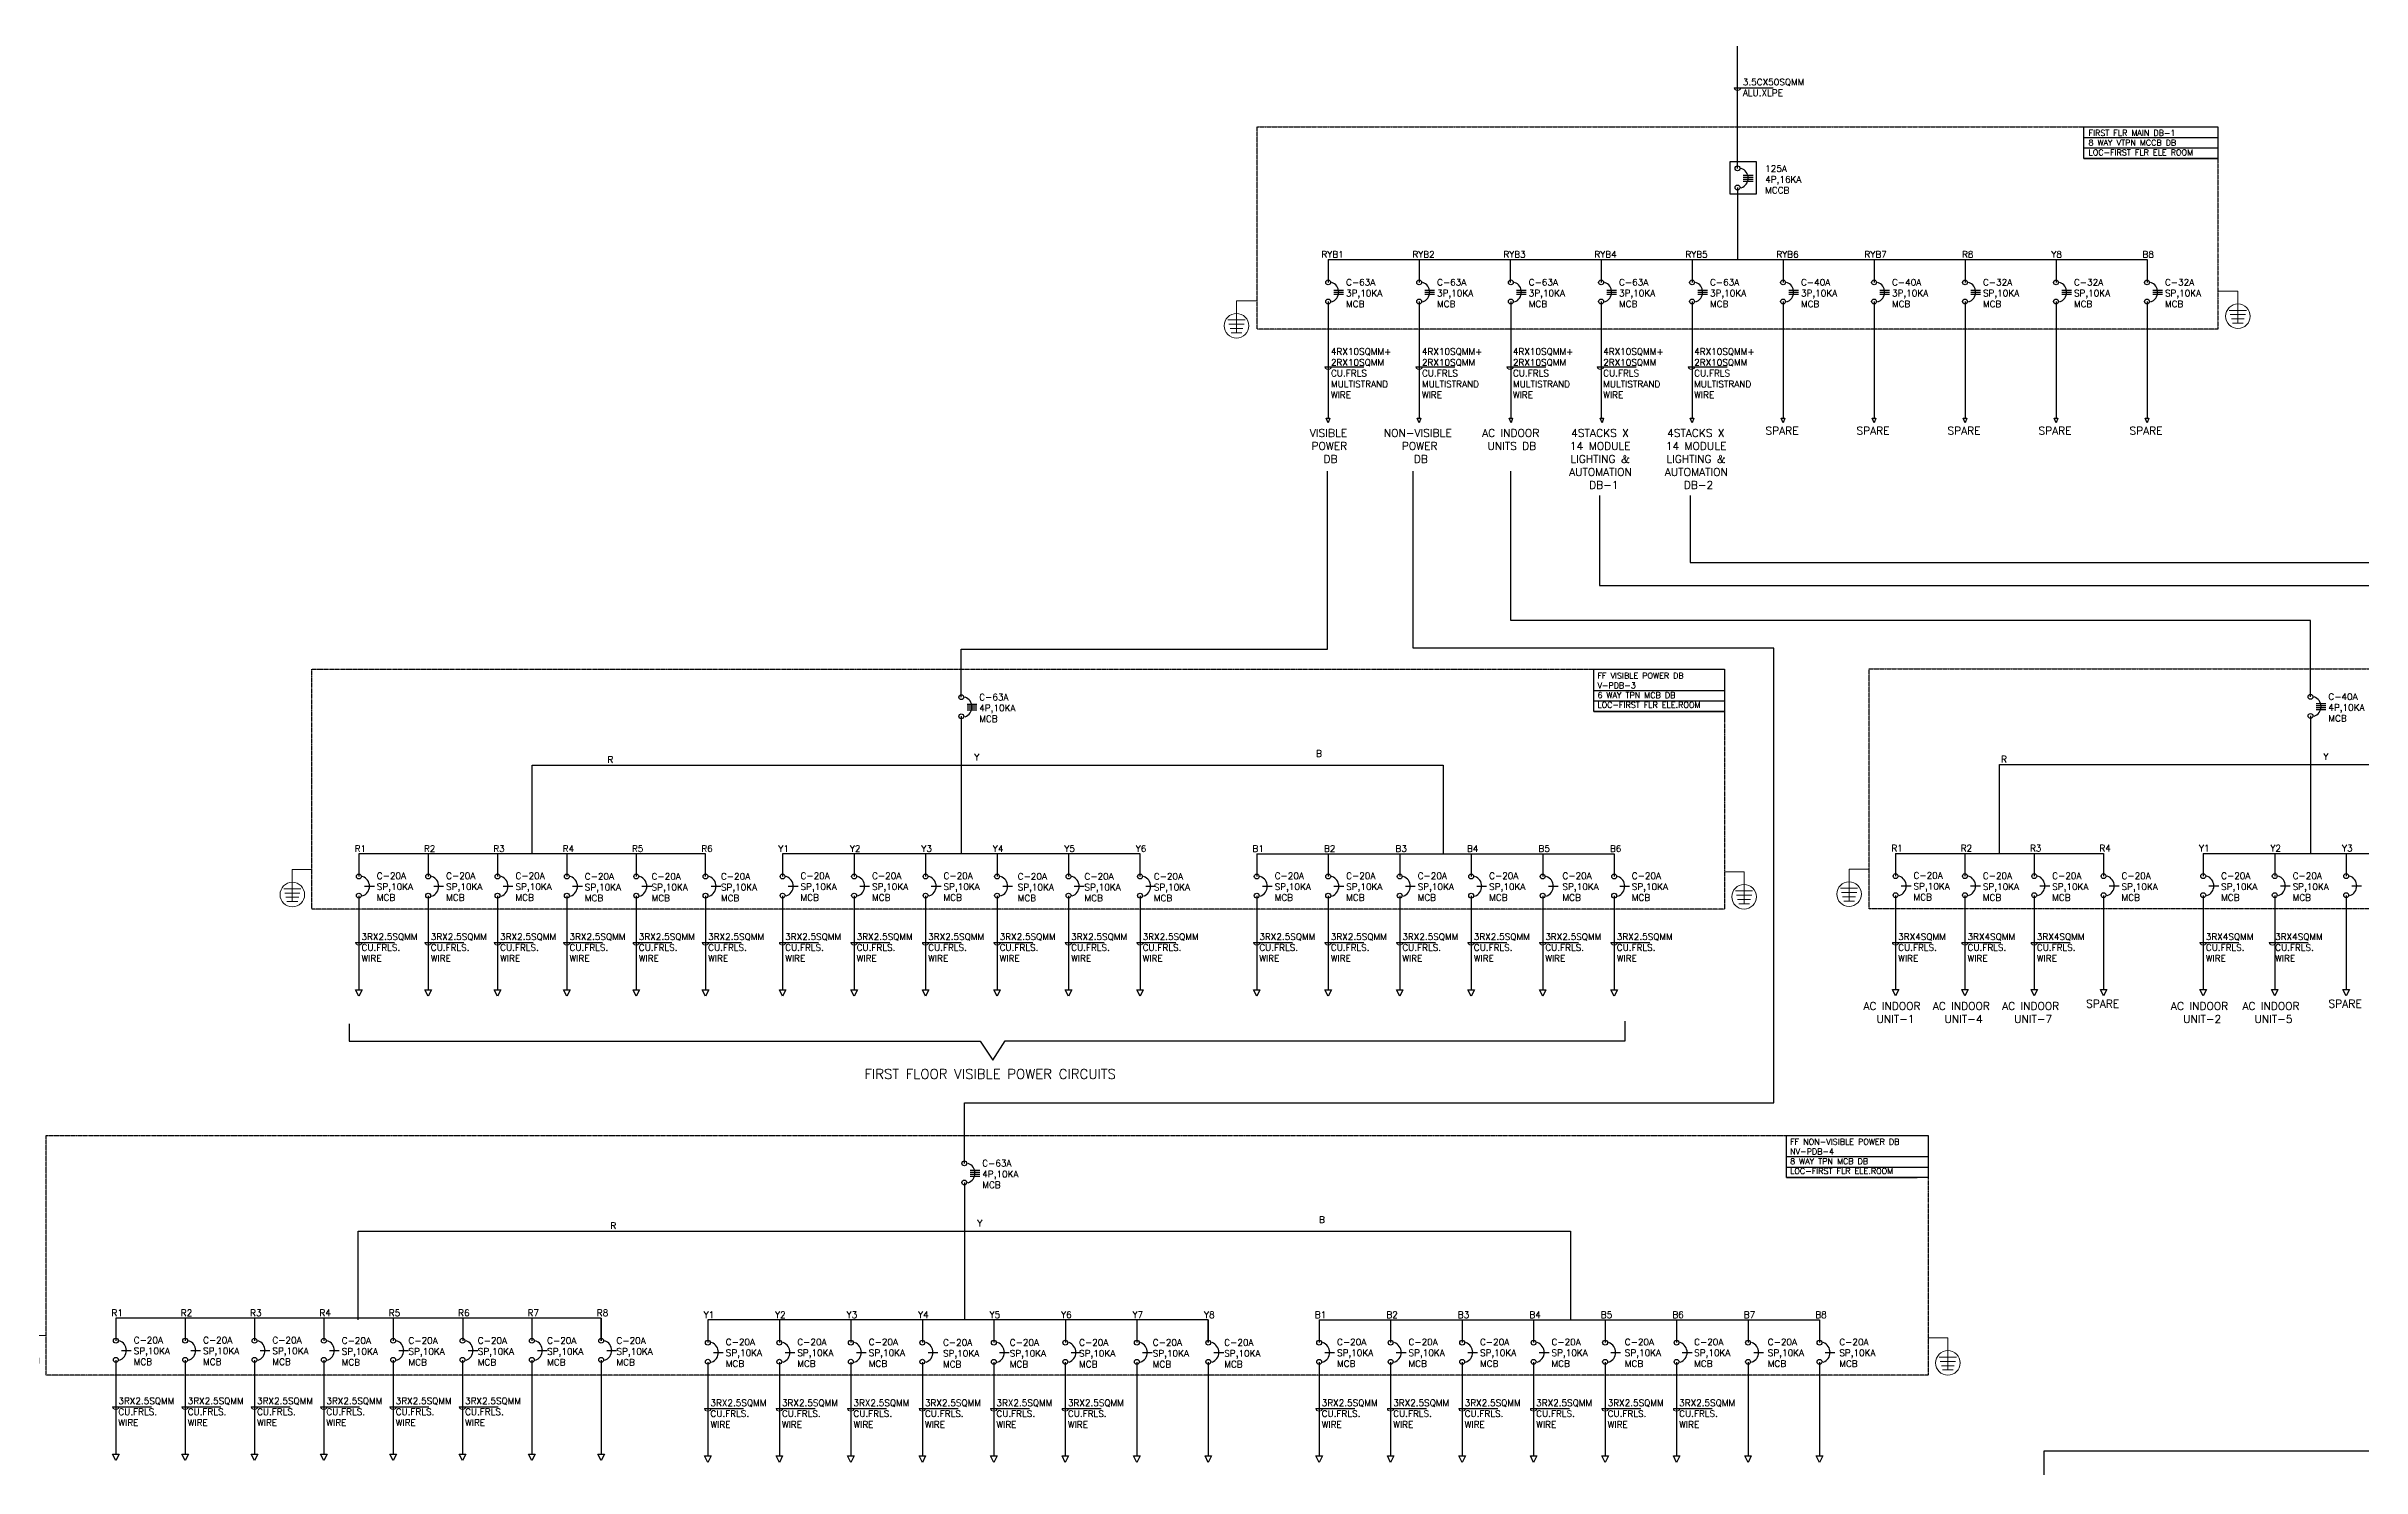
# Model space of a CAD drawing. Header units: inches. Extents: x 1505 to 45938, y 688 to 13260.
# Drawn here: x 18103 to 25228, y 4181 to 8555 of the extents above; entities that cross this region are included whole.
import ezdxf

# ---------------------------------------------------------------- set-up
doc = ezdxf.new("R2010")
doc.units = ezdxf.units.IN
doc.header["$MEASUREMENT"] = 0
doc.linetypes.add('DASHED', pattern=[0.75, 0.5, -0.25])
doc.linetypes.add('DASHED2', pattern=[0.375, 0.25, -0.125])
for name, color, linetype, lineweight in [('ELC.CABLE', 6, 'Continuous', 25), ('ELEC CT', 4, 'Continuous', 18), ('ELEC TEXT', 7, 'Continuous', 25), ('ELEC_PANEL', 3, 'DASHED', 30)]:
    doc.layers.add(name, color=color, linetype=linetype, lineweight=lineweight)
for name, color, linetype in [('ELEC MCB', 6, 'Continuous'), ('ELEC MCCB', 11, 'Continuous'), ('FITTING', 7, 'Continuous')]:
    doc.layers.add(name, color=color, linetype=linetype)
doc.styles.add('ANAMIKA', font='romans.shx')
doc.styles.add('SARVESH', font='romans.shx')

# ---------------------------------------------------------------- blocks, each defined once
blk = doc.blocks.new('3P MCB')
for points in [[(17.5, -24), (47.5, -24)], [(17.5, -30), (47.5, -30)], [(17.5, -36), (47.5, -36)]]:
    blk.add_lwpolyline(points)
at = {"lineweight": 25}
for centre in [(0, 0), (0, -58.8)]:
    blk.add_circle(centre, 7.5, dxfattribs=at)
blk.add_arc((0.6, -30), 31.9, 289.80387, 70.19613, dxfattribs=at)
blk = doc.blocks.new('EARTHING')
at = {"layer": 'ELEC CT', "color": 7}
for p, q in [((-8.8, 0), (8.8, 0)), ((-7.8, -4.4), (7.8, -4.4)), ((-6.6, -8.8), (6.6, -8.8)), ((-5.5, -13.2), (5.5, -13.2))]:
    blk.add_line(p, q, dxfattribs=at)
for points in [[(0, 19.7), (-20.1, 19.7)], [(0, -13.2), (0, 19.7)]]:
    blk.add_lwpolyline(points, dxfattribs=at)
blk.add_circle((0, -6), 12.6, dxfattribs=at)
blk = doc.blocks.new('4P MCCB')
at = {"lineweight": 25}
blk.add_lwpolyline([(-40, 100), (40, 100), (40, 0), (-40, 0)], close=True, dxfattribs=at)
for points in [[(0, 58.4), (30, 58.4)], [(0, 52.4), (30, 52.4)], [(0, 46.4), (30, 46.4)], [(0, 40.4), (30, 40.4)]]:
    blk.add_lwpolyline(points)
for centre in [(-17.5, 79.4), (-17.5, 20.6)]:
    blk.add_circle(centre, 7.5, dxfattribs=at)
blk.add_arc((-16.9, 49.4), 31.9, 289.80387, 70.19613, dxfattribs=at)
blk = doc.blocks.new('4P MCB')
for points in [[(17.5, -21), (47.5, -21)], [(17.5, -27), (47.5, -27)], [(17.5, -33), (47.5, -33)], [(17.5, -39), (47.5, -39)]]:
    blk.add_lwpolyline(points)
at = {"lineweight": 25}
for centre in [(0, 0), (0, -58.8)]:
    blk.add_circle(centre, 7.5, dxfattribs=at)
blk.add_arc((0.6, -30), 31.9, 289.80387, 70.19613, dxfattribs=at)
blk = doc.blocks.new('MCB SP')
blk.add_lwpolyline([(17.5, -30), (47.5, -30)])
at = {"lineweight": 25}
for centre in [(0, 0), (0, -58.8)]:
    blk.add_circle(centre, 7.5, dxfattribs=at)
blk.add_arc((0.6, -30), 31.9, 289.80387, 70.19613, dxfattribs=at)

msp = doc.modelspace()

# ---------------------------------------------------------------- linework, layer by layer
at = {"color": 6}
for points in [[(23307.6, 8179.5), (23307.6, 8555)], [(22047.6, 7769.7), (22047.6, 7411.2)], [(22327.6, 7769.7), (22327.6, 7411.2)], [(22609.9, 7769.7), (22609.9, 7411.2)], [(22887.6, 7769.7), (22887.6, 7411.2)], [(23167.6, 7769.7), (23167.6, 7411.2)], [(23447.6, 7769.7), (23447.6, 7411.2)], [(23727.6, 7769.7), (23727.6, 7411.2)], [(24007.6, 7769.7), (24007.6, 7411.2)], [(24287.6, 7769.7), (24287.6, 7411.2)], [(24567.6, 7769.7), (24567.6, 7411.2)], [(20918.8, 6552.1), (20918.8, 6699.9), (22046.1, 6699.9), (22046.1, 7248)], [(20928.1, 5117.7), (20928.1, 5303.5), (23419.1, 5303.5), (23419.1, 6703.4), (22309.5, 6703.4), (22309.5, 7248)], [(25070.6, 6553.3), (25070.6, 6788.1), (22609.9, 6788.1), (22609.9, 7248)], [(22882.8, 7172.6), (22882.8, 6896.1), (27489.4, 6896.1), (27489.4, 6087.2)], [(23162.1, 7172.3), (23162.1, 6966.3), (29116.8, 6966.3), (29116.8, 6086.8)], [(19598.3, 6070.3), (19598.3, 6343.4), (22401.3, 6343.4), (22401.3, 6070.3)], [(20918.8, 6343.4), (20918.8, 6070.4)], [(24114, 6071.6), (24114, 6344.6), (26026, 6344.6), (26026, 6071.6)], [(25070.6, 6344.6), (25070.6, 6071.6)], [(24250.7, 3404.9), (24250.7, 4233.1), (27566.9, 4233.1), (27566.9, 6019.7)], [(19062.3, 4635.9), (19062.3, 4909), (22793.9, 4909), (22793.9, 4635.9)], [(20928.1, 4909), (20928.1, 4635.9)]]:
    msp.add_lwpolyline(points, dxfattribs=at)
for points in [[(23297.6, 8427.5), (23417.6, 8427.5)], [(22037.6, 7569), (22157.6, 7569)], [(22317.6, 7569), (22437.6, 7569)], [(22597.6, 7569), (22717.6, 7569)], [(22875.4, 7569), (22995.4, 7569)], [(23155.4, 7569), (23275.4, 7569)], [(19054.9, 5797.4), (19174.9, 5797.4)], [(19268.2, 5797.4), (19388.2, 5797.4)], [(19481.6, 5797.4), (19601.6, 5797.4)], [(19695, 5797.4), (19815, 5797.4)], [(19908.4, 5797.4), (20028.4, 5797.4)], [(20121.7, 5797.4), (20241.7, 5797.4)], [(20358.8, 5797.4), (20478.8, 5797.4)], [(20578.8, 5797.4), (20698.8, 5797.4)], [(20798.8, 5797.4), (20918.8, 5797.4)], [(21018.8, 5797.4), (21138.8, 5797.4)], [(21238.8, 5797.4), (21358.8, 5797.4)], [(21458.8, 5797.4), (21578.8, 5797.4)], [(21817.9, 5797.4), (21937.9, 5797.4)], [(22037.9, 5797.4), (22157.9, 5797.4)], [(22257.9, 5797.4), (22377.9, 5797.4)], [(22477.9, 5797.4), (22597.9, 5797.4)], [(22697.9, 5797.4), (22817.9, 5797.4)], [(22917.9, 5797.4), (23037.9, 5797.4)], [(23783.9, 5797.4), (23903.9, 5797.4)], [(23997.3, 5797.4), (24117.3, 5797.4)], [(24210.6, 5797.4), (24330.6, 5797.4)], [(24730.6, 5797.4), (24850.6, 5797.4)], [(24943.9, 5797.4), (25063.9, 5797.4)], [(18306.7, 4368.9), (18426.7, 4368.9)], [(18520.1, 4368.9), (18640.1, 4368.9)], [(18733.5, 4368.9), (18853.5, 4368.9)], [(18946.8, 4368.9), (19066.8, 4368.9)], [(19160.2, 4368.9), (19280.2, 4368.9)], [(19373.6, 4368.9), (19493.6, 4368.9)], [(20128.8, 4363), (20248.8, 4363)], [(20348.8, 4363), (20468.8, 4363)], [(20568.8, 4363), (20688.8, 4363)], [(20788.8, 4363), (20908.8, 4363)], [(21008.8, 4363), (21128.8, 4363)], [(21228.8, 4363), (21348.8, 4363)], [(22009.9, 4363), (22129.9, 4363)], [(22229.9, 4363), (22349.9, 4363)], [(22449.9, 4363), (22569.9, 4363)], [(22669.9, 4363), (22789.9, 4363)], [(22889.9, 4363), (23009.9, 4363)], [(23109.9, 4363), (23229.9, 4363)]]:
    msp.add_lwpolyline(points)
at = {"color": 7}
msp.add_lwpolyline([(19035.2, 5546.7), (19035.2, 5493.7), (20976.9, 5493.7), (21015.9, 5435.7), (21053.4, 5494.2), (22961.7, 5494.2), (22961.7, 5555.2)], dxfattribs=at)
at = {"layer": 'ELC.CABLE'}
msp.add_line((22047.6, 7898.5), (24567.6, 7898.5), dxfattribs=at)
for points in [[(22047.6, 7898.5), (22047.6, 7828.5)], [(22327.6, 7898.5), (22327.6, 7828.5)], [(22607.6, 7898.5), (22607.6, 7828.5)], [(22887.6, 7898.5), (22887.6, 7828.5)], [(23167.6, 7898.5), (23167.6, 7828.5)], [(23447.6, 7898.5), (23447.6, 7828.5)], [(23727.6, 7898.5), (23727.6, 7828.5)], [(24007.6, 7898.5), (24007.6, 7828.5)], [(24287.6, 7898.5), (24287.6, 7828.5)], [(24567.6, 7898.5), (24567.6, 7828.5)], [(20918.8, 6493.4), (20918.8, 6343.4)], [(25070.6, 6494.6), (25070.6, 6344.6)], [(20131.7, 6000.3), (20131.7, 6070.3), (19064.9, 6070.3), (19064.9, 6000.4)], [(19278.2, 6070.3), (19278.2, 6000.3)], [(19491.6, 6070.3), (19491.6, 6000.3)], [(19705, 6070.3), (19705, 6000.3)], [(19918.4, 6070.3), (19918.4, 6000.3)], [(21468.8, 6000.3), (21468.8, 6070.3), (20368.8, 6070.4), (20368.8, 6000.4)], [(20588.8, 6070.4), (20588.8, 6000.4)], [(20808.8, 6070.4), (20808.8, 6000.4)], [(21028.8, 6070.4), (21028.8, 6000.4)], [(21248.8, 6070.4), (21248.8, 6000.4)], [(21827.9, 6070.3), (21827.9, 6000.3)], [(21827.9, 6070.3), (22927.9, 6070.3), (22927.9, 6000.3)], [(22047.9, 6070.3), (22047.9, 6000.3)], [(22267.9, 6070.3), (22267.9, 6000.3)], [(22487.9, 6070.3), (22487.9, 6000.3)], [(22707.9, 6070.3), (22707.9, 6000.3)], [(23793.9, 6071.6), (23793.9, 6001.6)], [(23793.9, 6071.6), (24434, 6071.6), (24434, 6001.6)], [(24007.3, 6071.6), (24007.3, 6001.6)], [(24220.6, 6071.6), (24220.6, 6001.6)], [(24740.6, 6071.6), (24740.6, 6001.6)], [(24740.6, 6071.6), (25400.6, 6071.6), (25400.6, 6001.6)], [(24960.6, 6071.6), (24960.6, 6001.6)], [(25180.6, 6071.6), (25180.6, 6001.6)], [(19064.9, 5940.6), (19064.9, 5651.7)], [(19278.2, 5940.6), (19278.2, 5651.7)], [(19491.6, 5940.5), (19491.6, 5651.7)], [(19705, 5940.5), (19705, 5651.7)], [(19918.4, 5940.5), (19918.4, 5651.7)], [(20131.7, 5940.5), (20131.7, 5651.7)], [(20368.8, 5940.6), (20368.8, 5651.7)], [(20588.8, 5940.6), (20588.8, 5651.7)], [(20808.8, 5940.6), (20808.8, 5651.7)], [(21028.8, 5940.6), (21028.8, 5651.7)], [(21248.8, 5940.6), (21248.8, 5651.7)], [(21468.8, 5940.6), (21468.8, 5651.7)], [(21827.9, 5940.6), (21827.9, 5651.7)], [(22047.9, 5940.6), (22047.9, 5651.7)], [(22267.9, 5940.6), (22267.9, 5651.7)], [(22487.9, 5940.6), (22487.9, 5651.7)], [(22707.9, 5940.5), (22707.9, 5651.7)], [(22927.9, 5940.5), (22927.9, 5651.7)], [(23793.9, 5941.8), (23793.9, 5652.9)], [(24007.3, 5941.8), (24007.3, 5652.9)], [(24220.6, 5941.8), (24220.6, 5652.9)], [(24434, 5941.8), (24434, 5652.9)], [(24740.6, 5941.8), (24740.6, 5652.9)], [(24960.6, 5941.8), (24960.6, 5652.9)], [(25180.6, 5941.8), (25180.6, 5652.9)], [(20928.1, 5059), (20928.1, 4909)], [(19810.3, 4571.8), (19810.3, 4641.8), (18316.7, 4641.8), (18316.7, 4571.9)], [(18530.1, 4641.9), (18530.1, 4571.9)], [(18743.5, 4641.8), (18743.5, 4571.8)], [(18956.8, 4641.8), (18956.8, 4571.8)], [(19170.2, 4641.8), (19170.2, 4571.8)], [(19384.6, 4641.8), (19384.6, 4571.8)], [(19597, 4641.8), (19597, 4571.8)], [(19810.3, 4641.8), (19810.3, 4571.8)], [(21678.8, 4565.9), (21678.8, 4635.9), (20138.8, 4636), (20138.8, 4566)], [(20358.8, 4636), (20358.8, 4566)], [(20578.8, 4636), (20578.8, 4566)], [(20798.8, 4636), (20798.8, 4566)], [(21018.8, 4635.9), (21018.8, 4565.9)], [(21239, 4635.9), (21239, 4565.9)], [(21458.8, 4635.9), (21458.8, 4565.9)], [(21678.8, 4635.9), (21678.8, 4565.9)], [(22019.9, 4635.9), (22019.9, 4565.9)], [(22019.9, 4635.9), (23559.9, 4635.9), (23559.9, 4565.9)], [(22239.9, 4635.9), (22239.9, 4565.9)], [(22459.9, 4635.9), (22459.9, 4565.9)], [(22679.9, 4635.9), (22679.9, 4565.9)], [(22899.9, 4635.9), (22899.9, 4565.9)], [(23119.9, 4635.9), (23119.9, 4565.9)], [(23339.9, 4635.9), (23339.9, 4565.9)], [(23559.9, 4635.9), (23559.9, 4565.9)], [(18316.7, 4512.1), (18316.7, 4223.2)], [(18530.1, 4512.1), (18530.1, 4223.2)], [(18743.5, 4512.1), (18743.5, 4223.2)], [(18956.8, 4512.1), (18956.8, 4223.2)], [(19170.2, 4512.1), (19170.2, 4223.2)], [(19383.6, 4512.1), (19383.6, 4223.2)], [(19597, 4512.1), (19597, 4223.2)], [(19810.3, 4512.1), (19810.3, 4223.2)], [(20138.8, 4506.2), (20138.8, 4217.3)], [(20358.8, 4506.2), (20358.8, 4217.3)], [(20578.8, 4506.2), (20578.8, 4217.3)], [(20798.8, 4506.2), (20798.8, 4217.3)], [(21018.8, 4506.2), (21018.8, 4217.3)], [(21238.8, 4506.2), (21238.8, 4217.3)], [(21458.8, 4506.2), (21458.8, 4217.3)], [(21678.8, 4506.1), (21678.8, 4217.3)], [(22019.9, 4506.2), (22019.9, 4217.3)], [(22239.9, 4506.2), (22239.9, 4217.3)], [(22459.9, 4506.2), (22459.9, 4217.3)], [(22679.9, 4506.2), (22679.9, 4217.3)], [(22899.9, 4506.1), (22899.9, 4217.3)], [(23119.9, 4506.1), (23119.9, 4217.3)], [(23339.9, 4506.1), (23339.9, 4217.3)], [(23559.9, 4506.1), (23559.9, 4217.3)]]:
    msp.add_lwpolyline(points, dxfattribs=at)
for points in [[(19064.9, 5631.7), (19054.9, 5651.7), (19074.9, 5651.7)], [(19278.2, 5631.7), (19268.2, 5651.7), (19288.2, 5651.7)], [(19491.6, 5631.7), (19481.6, 5651.7), (19501.6, 5651.7)], [(19705, 5631.7), (19695, 5651.7), (19715, 5651.7)], [(19918.4, 5631.7), (19908.4, 5651.7), (19928.4, 5651.7)], [(20131.7, 5631.7), (20121.7, 5651.7), (20141.7, 5651.7)], [(20368.8, 5631.7), (20358.8, 5651.7), (20378.8, 5651.7)], [(20588.8, 5631.7), (20578.8, 5651.7), (20598.8, 5651.7)], [(20808.8, 5631.7), (20798.8, 5651.7), (20818.8, 5651.7)], [(21028.8, 5631.7), (21018.8, 5651.7), (21038.8, 5651.7)], [(21248.8, 5631.7), (21238.8, 5651.7), (21258.8, 5651.7)], [(21468.8, 5631.7), (21458.8, 5651.7), (21478.8, 5651.7)], [(21827.9, 5631.7), (21817.9, 5651.7), (21837.9, 5651.7)], [(22047.9, 5631.7), (22037.9, 5651.7), (22057.9, 5651.7)], [(22267.9, 5631.7), (22257.9, 5651.7), (22277.9, 5651.7)], [(22487.9, 5631.7), (22477.9, 5651.7), (22497.9, 5651.7)], [(22707.9, 5631.7), (22697.9, 5651.7), (22717.9, 5651.7)], [(22927.9, 5631.7), (22917.9, 5651.7), (22937.9, 5651.7)], [(23793.9, 5632.9), (23783.9, 5652.9), (23803.9, 5652.9)], [(24007.3, 5632.9), (23997.3, 5652.9), (24017.3, 5652.9)], [(24220.6, 5632.9), (24210.6, 5652.9), (24230.6, 5652.9)], [(24434, 5632.9), (24424, 5652.9), (24444, 5652.9)], [(24740.6, 5632.9), (24730.6, 5652.9), (24750.6, 5652.9)], [(24960.6, 5632.9), (24950.6, 5652.9), (24970.6, 5652.9)], [(25180.6, 5632.9), (25170.6, 5652.9), (25190.6, 5652.9)], [(18316.7, 4203.2), (18306.7, 4223.2), (18326.7, 4223.2)], [(18530.1, 4203.2), (18520.1, 4223.2), (18540.1, 4223.2)], [(18743.5, 4203.2), (18733.5, 4223.2), (18753.5, 4223.2)], [(18956.8, 4203.2), (18946.8, 4223.2), (18966.8, 4223.2)], [(19170.2, 4203.2), (19160.2, 4223.2), (19180.2, 4223.2)], [(19383.6, 4203.2), (19373.6, 4223.2), (19393.6, 4223.2)], [(19597, 4203.2), (19587, 4223.2), (19607, 4223.2)], [(19810.3, 4203.2), (19800.3, 4223.2), (19820.3, 4223.2)], [(20138.8, 4197.3), (20128.8, 4217.3), (20148.8, 4217.3)], [(20358.8, 4197.3), (20348.8, 4217.3), (20368.8, 4217.3)], [(20578.8, 4197.3), (20568.8, 4217.3), (20588.8, 4217.3)], [(20798.8, 4197.3), (20788.8, 4217.3), (20808.8, 4217.3)], [(21018.8, 4197.3), (21008.8, 4217.3), (21028.8, 4217.3)], [(21238.8, 4197.3), (21228.8, 4217.3), (21248.8, 4217.3)], [(21458.8, 4197.3), (21448.8, 4217.3), (21468.8, 4217.3)], [(21678.8, 4197.3), (21668.8, 4217.3), (21688.8, 4217.3)], [(22019.9, 4197.3), (22009.9, 4217.3), (22029.9, 4217.3)], [(22239.9, 4197.3), (22229.9, 4217.3), (22249.9, 4217.3)], [(22459.9, 4197.3), (22449.9, 4217.3), (22469.9, 4217.3)], [(22679.9, 4197.3), (22669.9, 4217.3), (22689.9, 4217.3)], [(22899.9, 4197.3), (22889.9, 4217.3), (22909.9, 4217.3)], [(23119.9, 4197.3), (23109.9, 4217.3), (23129.9, 4217.3)], [(23339.9, 4197.3), (23329.9, 4217.3), (23349.9, 4217.3)], [(23559.9, 4197.3), (23549.9, 4217.3), (23569.9, 4217.3)]]:
    msp.add_lwpolyline(points, close=True, dxfattribs=at)
at = {"layer": 'ELEC TEXT', "color": 6}
for points in [[(23307.6, 8120.7), (23307.6, 7898.5)], [(22041.9, 7411.2), (22052.9, 7411.2), (22047.9, 7396.2), (22041.9, 7411.2)], [(22321.9, 7411.2), (22332.9, 7411.2), (22327.9, 7396.2), (22321.9, 7411.2)], [(22604.4, 7411.2), (22615.4, 7411.2), (22610.4, 7396.2), (22604.4, 7411.2)], [(22884.4, 7411.2), (22895.4, 7411.2), (22890.4, 7396.2), (22884.4, 7411.2)], [(23161.9, 7411.2), (23172.9, 7411.2), (23167.9, 7396.2), (23161.9, 7411.2)], [(23441.9, 7411.2), (23452.9, 7411.2), (23447.9, 7396.2), (23441.9, 7411.2)], [(23721.9, 7411.2), (23732.9, 7411.2), (23727.9, 7396.2), (23721.9, 7411.2)], [(24001.9, 7411.2), (24012.9, 7411.2), (24007.9, 7396.2), (24001.9, 7411.2)], [(24281.9, 7411.2), (24292.9, 7411.2), (24287.9, 7396.2), (24281.9, 7411.2)], [(24561.9, 7411.2), (24572.9, 7411.2), (24567.9, 7396.2), (24561.9, 7411.2)]]:
    msp.add_lwpolyline(points, dxfattribs=at)
at = {"layer": 'ELEC_PANEL', "linetype": 'DASHED2'}
for points in [[(21829.4, 8307.3), (24785.8, 8307.3), (24785.8, 7684.5), (21829.4, 7684.5)], [(18920.3, 6637.9), (23267.3, 6637.9), (23267.3, 5900), (18920.3, 5900)], [(23713, 6639.1), (26551.1, 6639.1), (26551.1, 5901.2), (23713, 5901.2)], [(18102.9, 5203.5), (23894.3, 5203.5), (23894.3, 4465.6), (18102.9, 4465.6)]]:
    msp.add_lwpolyline(points, close=True, dxfattribs=at)
at = {"layer": 'ELEC_PANEL'}
msp.add_lwpolyline([(24373.6, 8307.3), (24785.8, 8307.3), (24785.8, 8210.1), (24373.6, 8210)], close=True, dxfattribs=at)
at = {"layer": 'ELEC_PANEL', "linetype": 'Continuous'}
for points in [[(24373.6, 8274.9), (24785.8, 8274.9)], [(24373.6, 8242.5), (24785.8, 8242.5)], [(24373.6, 8210), (24785.8, 8210.1)], [(24373.6, 8210), (24785.8, 8210.1)], [(23267.3, 6508.3), (22865.3, 6508.3), (22865.3, 6637.9), (23267.3, 6637.9), (23267.3, 6476.4)], [(22865.3, 6573.1), (23267.3, 6573.1)], [(22865.3, 6540.7), (23267.3, 6540.7)], [(22865.3, 6540.7), (23267.3, 6540.7)], [(22865.3, 6508.3), (23267.3, 6508.3)], [(23894.3, 5073.9), (23458.2, 5073.9), (23458.2, 5203.5), (23894.3, 5203.5), (23894.3, 5073.9)], [(23458.2, 5138.7), (23894.3, 5138.7)], [(23458.2, 5106.3), (23860.2, 5106.3)], [(23458.2, 5106.3), (23894.3, 5106.3)], [(23458.2, 5073.9), (23860.2, 5073.9)]]:
    msp.add_lwpolyline(points, dxfattribs=at)
at = {"layer": 'ELEC_PANEL'}
msp.add_lwpolyline([(24373.6, 8242.5), (24718.1, 8242.5)], dxfattribs=at)
at = {"layer": 'FITTING', "lineweight": 15, "extrusion": (0, 0, -1)}
for centre in [(23307.6, 8427.5), (22047.6, 7569), (22327.6, 7569), (22607.6, 7569), (22885.4, 7569), (23165.4, 7569), (19064.9, 5797.4), (19278.2, 5797.4), (19491.6, 5797.4), (19705, 5797.4), (19918.4, 5797.4), (20131.7, 5797.4), (20368.8, 5797.4), (20588.8, 5797.4), (20808.8, 5797.4), (21028.8, 5797.4), (21248.8, 5797.4), (21468.8, 5797.4), (21827.9, 5797.4), (22047.9, 5797.4), (22267.9, 5797.4), (22487.9, 5797.4), (22707.9, 5797.4), (22927.9, 5797.4), (23793.9, 5797.4), (24007.3, 5797.4), (24220.6, 5797.4), (24740.6, 5797.4), (24953.9, 5797.4), (18316.7, 4368.9), (18530.1, 4368.9), (18743.5, 4368.9), (18956.8, 4368.9), (19170.2, 4368.9), (19383.6, 4368.9), (20138.8, 4363), (20358.8, 4363), (20578.8, 4363), (20798.8, 4363), (21018.8, 4363), (21238.8, 4363), (22019.9, 4363), (22239.9, 4363), (22459.9, 4363), (22679.9, 4363), (22899.9, 4363), (23119.9, 4363)]:
    msp.add_ellipse(centre, major_axis=(-10, 0), ratio=0.785432, start_param=3.141593, end_param=6.283185, dxfattribs=at)

# ---------------------------------------------------------------- block references
at = {"layer": 'ELEC MCB', "color": 6, "lineweight": 25}
for name, p in [('3P MCB', (22047.6, 7828.5)), ('3P MCB', (23167.6, 7828.5)), ('3P MCB', (23447.6, 7828.5)), ('3P MCB', (23727.6, 7828.5)), ('3P MCB', (24007.6, 7828.5)), ('3P MCB', (24287.6, 7828.5)), ('3P MCB', (24567.6, 7828.5)), ('4P MCB', (20918.8, 6552.1)), ('4P MCB', (25070.6, 6553.3)), ('MCB SP', (19064.9, 6000.4)), ('MCB SP', (19278.2, 6000.3)), ('MCB SP', (19491.6, 6000.3)), ('MCB SP', (19705, 6000.3)), ('MCB SP', (19918.4, 6000.3)), ('MCB SP', (20131.7, 6000.3)), ('MCB SP', (20368.8, 6000.4)), ('MCB SP', (20588.8, 6000.4)), ('MCB SP', (20808.8, 6000.4)), ('MCB SP', (21028.8, 6000.4)), ('MCB SP', (21248.8, 6000.4)), ('MCB SP', (21468.8, 6000.3)), ('MCB SP', (21827.9, 6000.3)), ('MCB SP', (22047.9, 6000.3)), ('MCB SP', (22267.9, 6000.3)), ('MCB SP', (22487.9, 6000.3)), ('MCB SP', (22707.9, 6000.3)), ('MCB SP', (22927.9, 6000.3)), ('MCB SP', (23793.9, 6001.6)), ('MCB SP', (24007.3, 6001.6)), ('MCB SP', (24220.6, 6001.6)), ('MCB SP', (24434, 6001.6)), ('MCB SP', (24740.6, 6001.6)), ('MCB SP', (24960.6, 6001.6)), ('MCB SP', (25180.6, 6001.6)), ('4P MCB', (20928.1, 5117.7)), ('MCB SP', (18316.7, 4571.9)), ('MCB SP', (18530.1, 4571.9)), ('MCB SP', (18743.5, 4571.8)), ('MCB SP', (18956.8, 4571.8)), ('MCB SP', (19170.2, 4571.8)), ('MCB SP', (19383.6, 4571.8)), ('MCB SP', (19597, 4571.8)), ('MCB SP', (19810.3, 4571.8)), ('MCB SP', (20138.8, 4566)), ('MCB SP', (20358.8, 4566)), ('MCB SP', (20578.8, 4566)), ('MCB SP', (20798.8, 4566)), ('MCB SP', (21018.8, 4565.9)), ('MCB SP', (21238.8, 4565.9)), ('MCB SP', (21458.8, 4565.9)), ('MCB SP', (21678.8, 4565.9)), ('MCB SP', (22019.9, 4565.9)), ('MCB SP', (22239.9, 4565.9)), ('MCB SP', (22459.9, 4565.9)), ('MCB SP', (22679.9, 4565.9)), ('MCB SP', (22899.9, 4565.9)), ('MCB SP', (23119.9, 4565.9)), ('MCB SP', (23339.9, 4565.9)), ('MCB SP', (23559.9, 4565.9))]:
    msp.add_blockref(name, p, dxfattribs=at)
at = {"layer": 'ELEC MCB', "color": 2, "lineweight": 25, "true_color": 0xf1eb1f}
for p in [(22327.6, 7828.5), (22609.9, 7828.5), (22887.6, 7828.5)]:
    msp.add_blockref('3P MCB', p, dxfattribs=at)
at = {"layer": 'ELEC MCCB'}
msp.add_blockref('4P MCCB', (23325.1, 8100.1), dxfattribs=at)
at = {"layer": 'ELEC_PANEL', "color": 7, "yscale": 3, "zscale": 3}
for p, xscale in [((21765.6, 7713), -3), ((24847.2, 7742.5), 3), ((18860, 5962.8), -3), ((23327.6, 5955.9), 3), ((23650.7, 5964.1), -3), ((18042.6, 4528.4), -3), ((23954.7, 4521.5), 3)]:
    msp.add_blockref('EARTHING', p, dxfattribs=dict(at, xscale=xscale))

# ---------------------------------------------------------------- texts
at = {"layer": 'ELEC TEXT', "linetype": 'DASHED2', "char_height": 20, "width": 200.319, "attachment_point": 4, "style": 'SARVESH'}
for s, insert in [('3.5CX50SQMM \\PALU.XLPE', (23323.8, 8428.4)), ('\\pt60.01;125A\\P\\ptz;4P,16KA\\PMCCB', (23392.5, 8145.4)), ('\\pt60.01;RYB1', (22026.9, 7914.7)), ('\\pt60.01;RYB2', (22306.9, 7914.7)), ('\\pt60.01;RYB3', (22586.9, 7914.7)), ('\\pt60.01;RYB4', (22866.9, 7914.7)), ('\\pt60.01;RYB5', (23146.9, 7914.7)), ('\\pt60.01;RYB6', (23426.9, 7914.7)), ('\\pt60.01;RYB7', (23698.3, 7914.7)), ('\\pt60.01;R8', (23998.2, 7914.7)), ('\\pt60.01;Y8', (24273, 7914.7)), ('\\pt60.01;B8 ', (24553.6, 7914.7)), ('\\pt60.01;C-63A\\P\\ptz;3P,10KA\\PMCB', (22102.8, 7795.5)), ('\\pt60.01;C-63A\\P\\ptz;3P,10KA\\PMCB', (22382.8, 7795.5)), ('\\pt60.01;C-63A\\P\\ptz;3P,10KA\\PMCB', (22665, 7795.5)), ('\\pt60.01;C-63A\\P\\ptz;3P,10KA\\PMCB', (22942.8, 7795.5)), ('\\pt60.01;C-63A\\P\\ptz;3P,10KA\\PMCB', (23222.8, 7795.5)), ('\\pt60.01;C-40A\\P\\ptz;3P,10KA\\PMCB', (23502.8, 7795.5)), ('\\pt60.01;C-40A\\P\\ptz;3P,10KA\\PMCB', (23782.8, 7795.5)), ('\\pt60.01;C-32A\\P\\ptz;SP,10KA\\PMCB', (24062.8, 7795.5)), ('\\pt60.01;C-32A\\P\\ptz;SP,10KA\\PMCB', (24342.8, 7795.5)), ('\\pt60.01;C-32A\\P\\ptz;SP,10KA\\PMCB', (24622.8, 7795.5)), ('4RX10SQMM+\\P2RX10SQMM CU.FRLS MULTISTRAND WIRE ', (22056.3, 7549)), ('4RX10SQMM+\\P2RX10SQMM CU.FRLS MULTISTRAND WIRE ', (22336.3, 7549)), ('4RX10SQMM+\\P2RX10SQMM CU.FRLS MULTISTRAND WIRE ', (22616.3, 7549)), ('4RX10SQMM+\\P2RX10SQMM CU.FRLS MULTISTRAND WIRE ', (22894.1, 7549)), ('4RX10SQMM+\\P2RX10SQMM CU.FRLS MULTISTRAND WIRE ', (23174.1, 7549)), ('\\pt60.01;C-63A\\P\\ptz;4P,10KA\\PMCB', (20973.9, 6519.1)), ('\\pt60.01;C-40A\\P\\ptz;4P,10KA\\PMCB', (25125.7, 6520.4)), ('\\pt60.01;R', (19829.4, 6360.1)), ('\\pt60.01;Y', (20958.8, 6367.8)), ('\\pt60.01;B', (22010.8, 6378.8)), ('\\pt60.01;R', (24118.3, 6361.3)), ('\\pt60.01;Y', (25110.5, 6369.1)), ('\\pt60.01;R1', (19051.8, 6086.2)), ('\\pt60.01;R2', (19265.1, 6086.2)), ('\\pt60.01;R3', (19478.5, 6086.2)), ('\\pt60.01;R4', (19691.9, 6086.2)), ('\\pt60.01;R5', (19905.2, 6086.2)), ('\\pt60.01;R6', (20118.6, 6086.2)), ('\\pt60.01;Y1', (20355.7, 6086.2)), ('\\pt60.01;Y2', (20575.7, 6086.2)), ('\\pt60.01;Y3', (20795.7, 6086.2)), ('\\pt60.01;Y4', (21015.7, 6086.2)), ('\\pt60.01;Y5', (21235.7, 6086.2)), ('\\pt60.01;Y6 ', (21455.7, 6086.2)), ('\\pt60.01;B1', (21814.8, 6086.2)), ('\\pt60.01;B2', (22034.8, 6086.2)), ('\\pt60.01;B3', (22254.8, 6086.2)), ('\\pt60.01;B4', (22474.8, 6086.2)), ('\\pt60.01;B5', (22694.8, 6086.2)), ('\\pt60.01;B6', (22914.8, 6086.2)), ('\\pt60.01;R1', (23780.8, 6087.5)), ('\\pt60.01;R2', (23994.2, 6087.5)), ('\\pt60.01;R3', (24207.5, 6087.5)), ('\\pt60.01;R4', (24420.9, 6087.5)), ('\\pt60.01;Y1', (24727.5, 6087.5)), ('\\pt60.01;Y2', (24947.5, 6087.5)), ('\\pt60.01;Y3', (25167.5, 6087.5)), ('\\pt60.01;C-20A\\P\\ptz;SP,10KA\\PMCB', (19120, 5969)), ('\\pt60.01;C-20A\\P\\ptz;SP,10KA\\PMCB', (19333.4, 5969)), ('\\pt60.01;C-20A\\P\\ptz;SP,10KA\\PMCB', (19546.8, 5969)), ('\\pt60.01;C-20A\\P\\ptz;SP,10KA\\PMCB', (19760.1, 5967.4)), ('\\pt60.01;C-20A\\P\\ptz;SP,10KA\\PMCB', (19965.6, 5967.4)), ('\\pt60.01;C-20A\\P\\ptz;SP,10KA\\PMCB', (20179, 5967.4)), ('\\pt60.01;C-20A\\P\\ptz;SP,10KA\\PMCB', (20424, 5969)), ('\\pt60.01;C-20A\\P\\ptz;SP,10KA\\PMCB', (20644, 5969)), ('\\pt60.01;C-20A\\P\\ptz;SP,10KA\\PMCB', (20864, 5969)), ('\\pt60.01;C-20A\\P\\ptz;SP,10KA\\PMCB', (21092.3, 5967.4)), ('\\pt60.01;C-20A\\P\\ptz;SP,10KA\\PMCB', (21297.8, 5967.4)), ('\\pt60.01;C-20A\\P\\ptz;SP,10KA\\PMCB', (21511.2, 5967.4)), ('\\pt60.01;C-20A\\P\\ptz;SP,10KA\\PMCB', (21883.1, 5969)), ('\\pt60.01;C-20A\\P\\ptz;SP,10KA\\PMCB', (22103.1, 5969)), ('\\pt60.01;C-20A\\P\\ptz;SP,10KA\\PMCB', (22323.1, 5969)), ('\\pt60.01;C-20A\\P\\ptz;SP,10KA\\PMCB', (22543.1, 5969)), ('\\pt60.01;C-20A\\P\\ptz;SP,10KA\\PMCB', (22768.7, 5969)), ('\\pt60.01;C-20A\\P\\ptz;SP,10KA\\PMCB', (22982, 5969)), ('\\pt60.01;C-20A\\P\\ptz;SP,10KA\\PMCB', (23849.1, 5970.3)), ('\\pt60.01;C-20A\\P\\ptz;SP,10KA\\PMCB', (24062.4, 5969)), ('\\pt60.01;C-20A\\P\\ptz;SP,10KA\\PMCB', (24275.8, 5969)), ('\\pt60.01;C-20A\\P\\ptz;SP,10KA\\PMCB', (24489.2, 5969)), ('\\pt60.01;C-20A\\P\\ptz;SP,10KA\\PMCB', (24795.7, 5969)), ('\\pt60.01;C-20A\\P\\ptz;SP,10KA\\PMCB', (25015.7, 5969)), ('3RX2.5SQMM \\PCU.FRLS.\\PWIRE', (19072.9, 5781.8)), ('3RX2.5SQMM \\PCU.FRLS.\\PWIRE', (19286.2, 5781.8)), ('3RX2.5SQMM \\PCU.FRLS.\\PWIRE', (19499.6, 5781.8)), ('3RX2.5SQMM \\PCU.FRLS.\\PWIRE', (19713, 5781.8)), ('3RX2.5SQMM \\PCU.FRLS.\\PWIRE', (19926.3, 5781.8)), ('3RX2.5SQMM \\PCU.FRLS.\\PWIRE', (20139.7, 5781.8)), ('3RX2.5SQMM \\PCU.FRLS.\\PWIRE', (20376.8, 5781.8)), ('3RX2.5SQMM \\PCU.FRLS.\\PWIRE', (20596.8, 5781.8)), ('3RX2.5SQMM \\PCU.FRLS.\\PWIRE', (20816.8, 5781.8)), ('3RX2.5SQMM \\PCU.FRLS.\\PWIRE', (21036.8, 5781.8)), ('3RX2.5SQMM \\PCU.FRLS.\\PWIRE', (21256.8, 5781.8)), ('3RX2.5SQMM \\PCU.FRLS.\\PWIRE', (21476.8, 5781.8)), ('3RX2.5SQMM \\PCU.FRLS.\\PWIRE', (21835.9, 5781.8)), ('3RX2.5SQMM \\PCU.FRLS.\\PWIRE', (22055.9, 5781.8)), ('3RX2.5SQMM \\PCU.FRLS.\\PWIRE', (22275.9, 5781.8)), ('3RX2.5SQMM \\PCU.FRLS.\\PWIRE', (22495.9, 5781.8)), ('3RX2.5SQMM \\PCU.FRLS.\\PWIRE', (22715.9, 5781.8)), ('3RX2.5SQMM \\PCU.FRLS.\\PWIRE', (22935.9, 5781.8)), ('3RX4SQMM \\PCU.FRLS.\\PWIRE', (23801.9, 5781.8)), ('3RX4SQMM \\PCU.FRLS.\\PWIRE', (24015.3, 5781.8)), ('3RX4SQMM \\PCU.FRLS.\\PWIRE', (24228.6, 5781.8)), ('3RX4SQMM \\PCU.FRLS.\\PWIRE', (24748.6, 5781.8)), ('3RX4SQMM \\PCU.FRLS.\\PWIRE', (24961.9, 5781.8)), ('\\pt60.01;C-63A\\P\\ptz;4P,10KA\\PMCB', (20983.2, 5084.7)), ('\\pt60.01;R', (19838.7, 4925.7)), ('\\pt60.01;Y', (20968, 4933.4)), ('\\pt60.01;B', (22020.1, 4944.4)), ('\\pt60.01;R1', (18303.6, 4657.7)), ('\\pt60.01;R2', (18517, 4657.7)), ('\\pt60.01;R3', (18730.4, 4657.7)), ('\\pt60.01;R4', (18943.7, 4657.7)), ('\\pt60.01;R5', (19157.1, 4657.7)), ('\\pt60.01;R6', (19370.5, 4657.7)), ('\\pt60.01;R7', (19583.9, 4657.7)), ('\\pt60.01;R8', (19797.2, 4657.7)), ('\\pt60.01;Y1', (20125.7, 4651.8)), ('\\pt60.01;Y2', (20345.7, 4651.8)), ('\\pt60.01;Y3', (20565.7, 4651.8)), ('\\pt60.01;Y4', (20785.7, 4651.8)), ('\\pt60.01;Y5', (21005.7, 4651.8)), ('\\pt60.01;Y6 ', (21225.7, 4651.8)), ('\\pt60.01;Y7', (21445.7, 4651.8)), ('\\pt60.01;Y8', (21665.7, 4651.8)), ('\\pt60.01;B1', (22006.8, 4651.8)), ('\\pt60.01;B2', (22226.8, 4651.8)), ('\\pt60.01;B3', (22446.8, 4651.8)), ('\\pt60.01;B4', (22666.8, 4651.8)), ('\\pt60.01;B5', (22886.8, 4651.8)), ('\\pt60.01;B6', (23106.8, 4651.8)), ('\\pt60.01;B7', (23326.8, 4651.8)), ('\\pt60.01;B8', (23546.8, 4651.8)), ('\\pt60.01;C-20A\\P\\ptz;SP,10KA\\PMCB', (18371.9, 4540.5)), ('\\pt60.01;C-20A\\P\\ptz;SP,10KA\\PMCB', (18585.3, 4540.5)), ('\\pt60.01;C-20A\\P\\ptz;SP,10KA\\PMCB', (18798.6, 4540.5)), ('\\pt60.01;C-20A\\P\\ptz;SP,10KA\\PMCB', (19012, 4538.9)), ('\\pt60.01;C-20A\\P\\ptz;SP,10KA\\PMCB', (19217.5, 4538.9)), ('\\pt60.01;C-20A\\P\\ptz;SP,10KA\\PMCB', (19430.8, 4538.9)), ('\\pt60.01;C-20A\\P\\ptz;SP,10KA\\PMCB', (19644.2, 4538.9)), ('\\pt60.01;C-20A\\P\\ptz;SP,10KA\\PMCB', (19857.6, 4538.9)), ('\\pt60.01;C-20A\\P\\ptz;SP,10KA\\PMCB', (20194, 4534.6)), ('\\pt60.01;C-20A\\P\\ptz;SP,10KA\\PMCB', (20414, 4534.6)), ('\\pt60.01;C-20A\\P\\ptz;SP,10KA\\PMCB', (20634, 4534.6)), ('\\pt60.01;C-20A\\P\\ptz;SP,10KA\\PMCB', (20862.4, 4533)), ('\\pt60.01;C-20A\\P\\ptz;SP,10KA\\PMCB', (21067.9, 4533)), ('\\pt60.01;C-20A\\P\\ptz;SP,10KA\\PMCB', (21281.2, 4533)), ('\\pt60.01;C-20A\\P\\ptz;SP,10KA\\PMCB', (21507.9, 4533)), ('\\pt60.01;C-20A\\P\\ptz;SP,10KA\\PMCB', (21727.9, 4533)), ('\\pt60.01;C-20A\\P\\ptz;SP,10KA\\PMCB', (22075, 4534.6)), ('\\pt60.01;C-20A\\P\\ptz;SP,10KA\\PMCB', (22295, 4534.6)), ('\\pt60.01;C-20A\\P\\ptz;SP,10KA\\PMCB', (22515, 4534.6)), ('\\pt60.01;C-20A\\P\\ptz;SP,10KA\\PMCB', (22735, 4534.6)), ('\\pt60.01;C-20A\\P\\ptz;SP,10KA\\PMCB', (22960.6, 4534.6)), ('\\pt60.01;C-20A\\P\\ptz;SP,10KA\\PMCB', (23174, 4534.6)), ('\\pt60.01;C-20A\\P\\ptz;SP,10KA\\PMCB', (23400.6, 4534.6)), ('\\pt60.01;C-20A\\P\\ptz;SP,10KA\\PMCB', (23620.6, 4534.6)), ('3RX2.5SQMM \\PCU.FRLS.\\PWIRE', (18324.7, 4353.3)), ('3RX2.5SQMM \\PCU.FRLS.\\PWIRE', (18538.1, 4353.3)), ('3RX2.5SQMM \\PCU.FRLS.\\PWIRE', (18751.5, 4353.3)), ('3RX2.5SQMM \\PCU.FRLS.\\PWIRE', (18964.8, 4353.3)), ('3RX2.5SQMM \\PCU.FRLS.\\PWIRE', (19178.2, 4353.3)), ('3RX2.5SQMM \\PCU.FRLS.\\PWIRE', (19391.6, 4353.3)), ('3RX2.5SQMM \\PCU.FRLS.\\PWIRE', (20146.8, 4347.4)), ('3RX2.5SQMM \\PCU.FRLS.\\PWIRE', (20366.8, 4347.4)), ('3RX2.5SQMM \\PCU.FRLS.\\PWIRE', (20586.8, 4347.4)), ('3RX2.5SQMM \\PCU.FRLS.\\PWIRE', (20806.8, 4347.4)), ('3RX2.5SQMM \\PCU.FRLS.\\PWIRE', (21026.8, 4347.4)), ('3RX2.5SQMM \\PCU.FRLS.\\PWIRE', (21246.8, 4347.4)), ('3RX2.5SQMM \\PCU.FRLS.\\PWIRE', (22027.9, 4347.4)), ('3RX2.5SQMM \\PCU.FRLS.\\PWIRE', (22247.9, 4347.4)), ('3RX2.5SQMM \\PCU.FRLS.\\PWIRE', (22467.9, 4347.4)), ('3RX2.5SQMM \\PCU.FRLS.\\PWIRE', (22687.9, 4347.4)), ('3RX2.5SQMM \\PCU.FRLS.\\PWIRE', (22907.9, 4347.4)), ('3RX2.5SQMM \\PCU.FRLS.\\PWIRE', (23127.9, 4347.4))]:
    msp.add_mtext(s, dxfattribs=dict(at, insert=insert))
at = {"layer": 'ELEC TEXT', "attachment_point": 1, "style": 'ANAMIKA'}
for s, insert, char_height, width in [('FIRST FLR MAIN DB-1\\P8 WAY VTPN MCCB DB\\PLOC-FIRST FLR ELE ROOM', (24387.5, 8297.5), 18, 461.336), ('\\pi7.38641;VISIBLE \\P\\pi11.95783;POWER\\P\\pi49.10069;DB', (21984.2, 7377), 24, 138.201), ('\\pi-54.09065;NON-VISIBLE\\P\\pi1.33792;POWER\\P\\pi38.48078;DB', (22273.1, 7377), 24, 116.962), ('\\pi11.56924;AC INDOOR \\P\\pi27.56924;UNITS DB', (22510.1, 7377), 24, 219.71), ('\\pi12.40625;4STACKS X \\P\\pi8.40625;14 MODULE \\P\\pi10.12053;LIGHTING & \\P\\pi5.5491;AUTOMATION \\P\\pi67.26339;DB-1', (22783.4, 7377), 24, 220.241), ('\\pi30.02695;4STACKS X \\P\\pi26.02695;14 MODULE \\P\\pi27.74123;LIGHTING & \\P\\pi23.16981;AUTOMATION \\P\\pi81.45552;DB-2', (23060.9, 7377), 24, 255.482), ('SPARE', (23393.8, 7384), 24, 140.754), ('SPARE', (23673.8, 7384), 24, 140.754), ('SPARE', (23953.8, 7384), 24, 140.754), ('SPARE', (24233.8, 7384), 24, 140.754), ('SPARE', (24513.8, 7384), 24, 140.754), ('FF VISIBLE POWER DB \\PV-PDB-3  \\P6 WAY TPN MCB DB\\PLOC-FIRST FLR ELE.ROOM', (22876.3, 6627.4), 18, 649.053), ('\\pi3.3348;AC INDOOR \\P\\pi43.90623;UNIT-1', (23691.4, 5613.7), 24, 203.241), ('\\pi3.3348;AC INDOOR \\P\\pi39.90623;UNIT-4', (23904.7, 5613.7), 24, 203.241), ('\\pi3.3348;AC INDOOR \\P\\pi40.47765;UNIT-7', (24118.1, 5613.7), 24, 203.241), ('SPARE', (24379.9, 5620.7), 24, 140.754), ('\\pi3.3348;AC INDOOR \\P\\pi40.47765;UNIT-2', (24638, 5613.7), 24, 203.241), ('\\pi3.3348;AC INDOOR \\P\\pi40.47765;UNIT-5', (24858, 5613.7), 24, 203.241), ('SPARE', (25126.4, 5620.7), 24, 140.754), ('FIRST FLOOR VISIBLE POWER CIRCUITS', (20620.5, 5407.8), 30, 2323.187), ('FF NON-VISIBLE POWER DB \\PNV-PDB-4  \\P8 WAY TPN MCB DB\\PLOC-FIRST FLR ELE.ROOM', (23469.3, 5193), 18, 649.053)]:
    msp.add_mtext(s, dxfattribs=dict(at, insert=insert, char_height=char_height, width=width))

doc.saveas('drawing.dxf')
